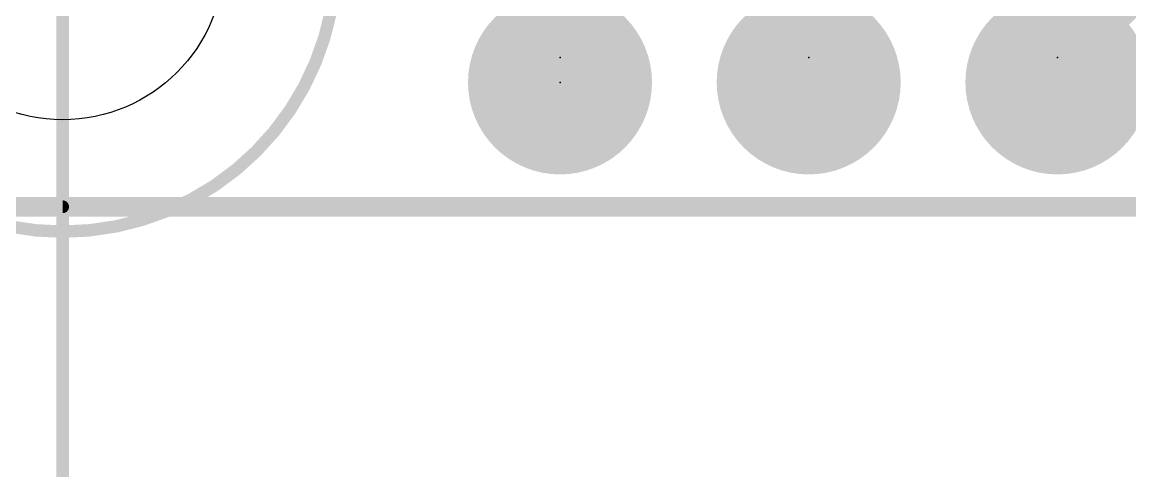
# Model space of a CAD drawing. Extents: x -29.2 to 57.4, y -24.7 to 35.4.
# Drawn here: x 2.13 to 13.44, y -2.7 to 1.89 of the extents above; entities that cross this region are included whole.
import ezdxf

# ---------------------------------------------------------------- set-up
doc = ezdxf.new("R2010")
doc.units = 0
for name, color, linetype in [('1', 12, 'CONTINUOUS'), ('16', 132, 'CONTINUOUS'), ('17', 110, 'CONTINUOUS'), ('20', 31, 'CONTINUOUS'), ('23', 53, 'CONTINUOUS'), ('24', 53, 'CONTINUOUS'), ('39', 12, 'CONTINUOUS'), ('47', 253, 'CONTINUOUS'), ('51', 53, 'CONTINUOUS')]:
    doc.layers.add(name, color=color, linetype=linetype)

# ---------------------------------------------------------------- blocks, each defined once
blk = doc.blocks.new('RECT')
blk.add_solid([(-0.5, -0.5), (0.5, -0.5), (-0.5, 0.5), (0.5, 0.5)])
blk = doc.blocks.new('ROUNDP')
at = {"const_width": 0.5}
blk.add_lwpolyline([(0, -0.25, 1), (0, 0.25, 1), (0, -0.25)], format="xyb", dxfattribs=at)

msp = doc.modelspace()

# ---------------------------------------------------------------- linework, layer by layer
at = {"layer": '1', "const_width": 0.2032}
msp.add_lwpolyline([(0, 0), (25.4, 0)], dxfattribs=at)
at = {"layer": '16'}
for points, const_width in [([(17.526, 6.096), (12.7, 1.27)], 0.2032), ([(10.16, 2.667), (10.16, 1.27)], 0.4064), ([(0, 0), (25.4, 0)], 0.2032)]:
    msp.add_lwpolyline(points, dxfattribs=dict(at, const_width=const_width))
for points, const_width in [([(10.0584, 1.27, 1), (10.2616, 1.27)], 0.2032), ([(12.6641, 1.3059, 1), (12.7359, 1.2341)], 0.1016)]:
    msp.add_lwpolyline(points, format="xyb", dxfattribs=dict(at, const_width=const_width))
at = {"layer": '20', "const_width": 0.2032}
msp.add_lwpolyline([(0, 0), (25.4, 0)], dxfattribs=at)
at = {"layer": '20'}
msp.add_circle((2.54, 2.54), 1.651, dxfattribs=at)
at = {"layer": '23'}
for p in [(7.62, 1.524), (10.16, 1.524), (12.7, 1.524), (7.62, 1.27)]:
    msp.add_point(p, dxfattribs=at)
at = {"layer": '24'}
for p in [(7.62, 1.524), (10.16, 1.524), (12.7, 1.524)]:
    msp.add_point(p, dxfattribs=at)
at = {"layer": '39', "const_width": 0.127}
msp.add_lwpolyline([(2.54, -0.254, 1), (2.54, 5.334, 1), (2.54, -0.254)], format="xyb", dxfattribs=at)
at = {"layer": '47', "const_width": 0.13}
for points in [[(2.54, 2.54), (2.54, -7.03)], [(2.54, 0), (-7.03, 0)]]:
    msp.add_lwpolyline(points, dxfattribs=at)
at = {"layer": '47', "const_width": 0.065}
msp.add_lwpolyline([(2.54, -0.0325, 1), (2.54, 0.0325)], format="xyb", dxfattribs=at)

# ---------------------------------------------------------------- block references
at = {"layer": '17', "xscale": 1.8796, "yscale": 1.8796, "rotation": 90}
for p in [(7.62, 1.27), (7.62, 1.27), (10.16, 1.27), (10.16, 1.27), (12.7, 1.27), (12.7, 1.27)]:
    msp.add_blockref('ROUNDP', p, dxfattribs=at)
at = {"layer": '51', "xscale": 0.508, "yscale": 0.508}
for p in [(7.62, 1.27), (10.16, 1.27), (12.7, 1.27)]:
    msp.add_blockref('RECT', p, dxfattribs=at)

doc.saveas('drawing.dxf')
